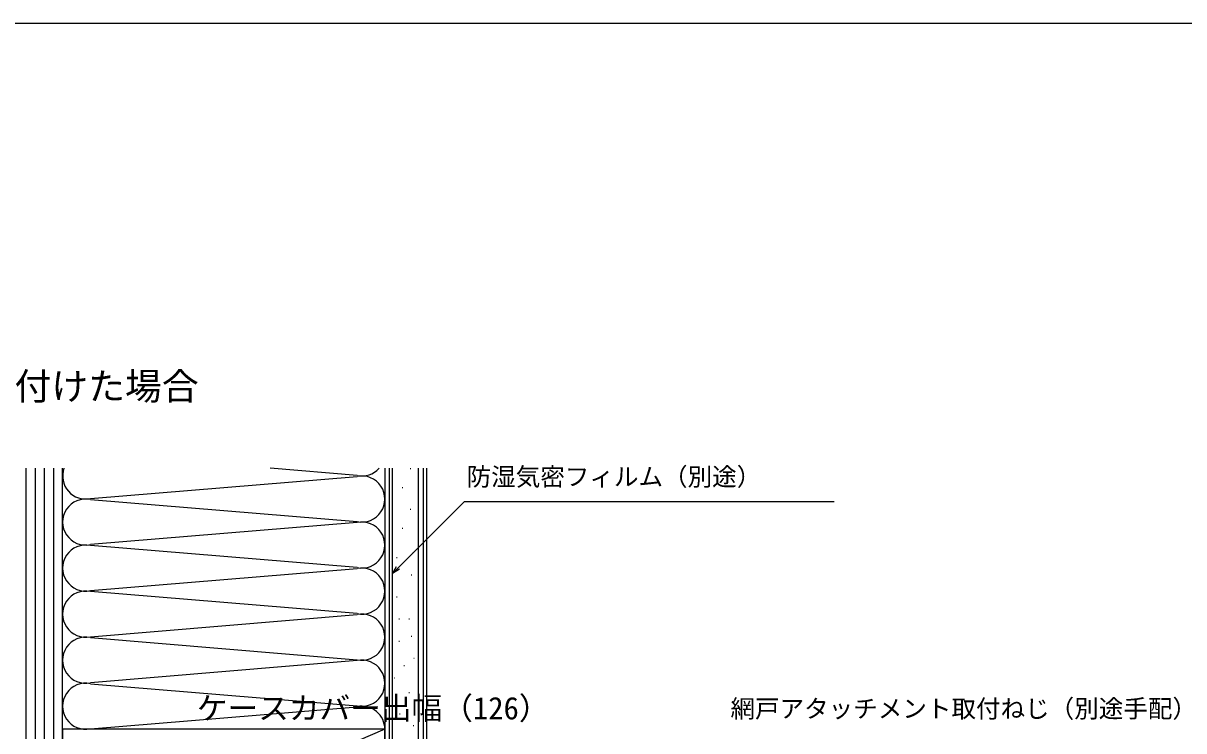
# Model space of a CAD drawing. Units: millimetres, scale not verified. Extents: x -525 to 525, y -783 to 777.
# Drawn here: x -290.9 to 87.3, y 516.9 to 747.4 of the extents above; entities that cross this region are included whole.
import ezdxf
from ezdxf.enums import TextEntityAlignment as Align

# ---------------------------------------------------------------- set-up
doc = ezdxf.new("R2010")
doc.units = ezdxf.units.MM
doc.header["$LTSCALE"] = 4
for name, color, linetype in [('0-1_USER1', 3, 'Continuous'), ('0-7_YKK_D', 6, 'Continuous'), ('0-8_YKK_ZWAK', 7, 'Continuous'), ('0-9_YSS_K', 3, 'Continuous'), ('0-A_YSS_KE', 3, 'Continuous')]:
    doc.layers.add(name, color=color, linetype=linetype)
doc.styles.add('ＭＳ ゴシック', font='')
doc.styles.get('ＭＳ ゴシック').set_extended_font_data('MS Gothic')

msp = doc.modelspace()

# ---------------------------------------------------------------- linework, layer by layer
at = {"layer": '0-7_YKK_D'}
for points in [[(-170.5, 568.182), (-168.697, 569.985), (-147.037, 591.645), (-26.586, 591.645)], [(-168.214, 569.502), (-170.5, 568.182), (-169.18, 570.468)]]:
    msp.add_lwpolyline(points, dxfattribs=at)
at = {"layer": '0-8_YKK_ZWAK'}
msp.add_line((-525, 747.4), (525, 747.4), dxfattribs=at)
at = {"layer": '0-9_YSS_K'}
for p, q in [((-290, 602.4), (-290, 472.4)), ((-287, 602.4), (-287, 472.4)), ((-284, 602.4), (-284, 472.4)), ((-281, 602.4), (-281, 472.4)), ((-278, 517.4), (-278, 602.4)), ((-278, 472.4), (-278, 602.4)), ((-182.032, 600.058), (-210.373, 602.4)), ((-171.5, 450.9), (-171.5, 602.4)), ((-164.765, 602.372), (-164.565, 602.372)), ((-162, 450.9), (-162, 602.4)), ((-159.5, 602.4), (-159.5, 449.9)), ((-268.968, 592.558), (-182.032, 599.742)), ((-167.36, 596.144), (-167.16, 596.144)), ((-268.968, 592.242), (-182.032, 585.058)), ((-164.765, 589.11), (-164.565, 589.11)), ((-182.032, 584.742), (-268.968, 577.558)), ((-167.36, 582.883), (-167.16, 582.883)), ((-173, 581.123), (-173, 517.4)), ((-182.032, 570.058), (-268.968, 577.242)), ((-169.219, 573.349), (-169.019, 573.349)), ((-164.083, 574.773), (-163.883, 574.773)), ((-268.968, 562.558), (-182.032, 569.742)), ((-164.417, 567.747), (-164.217, 567.747)), ((-182.032, 555.058), (-268.968, 562.242)), ((-169.219, 560.544), (-169.019, 560.544)), ((-268.968, 547.558), (-182.032, 554.742)), ((-168.418, 553.341), (-168.218, 553.341)), ((-165.217, 553.341), (-165.017, 553.341)), ((-268.968, 547.242), (-182.032, 540.058)), ((-168.418, 546.139), (-168.218, 546.139)), ((-164.417, 547.739), (-164.217, 547.739)), ((-290, 543.4), (-290, 498.4)), ((-182.032, 539.742), (-268.968, 532.558)), ((-166.818, 538.135), (-166.618, 538.135)), ((-163.616, 540.536), (-163.416, 540.536)), ((-170.019, 534.134), (-169.819, 534.134)), ((-268.968, 532.242), (-182.032, 525.058)), ((-165.217, 529.332), (-165.017, 529.332)), ((-268.968, 517.558), (-182.032, 524.742)), ((-168.277, 522.401), (-168.077, 522.401)), ((-163.801, 518.671), (-163.601, 518.671)), ((-173, 517.4), (-278, 472.4))]:
    msp.add_line(p, q, dxfattribs=at)
for centre, start, end in [((-270.5, 599.9), 160.52885, 281.78353), ((-180.5, 607.4), 258.21646, 318.18959), ((-180.5, 592.4), 258.21646, 101.78354), ((-270.5, 584.9), 78.21649, 281.78353), ((-180.5, 577.4), 258.21646, 101.78354), ((-270.5, 569.9), 78.21648, 281.78353), ((-180.5, 562.4), 258.21646, 101.78354), ((-270.5, 554.9), 78.21649, 281.78353), ((-180.5, 547.4), 258.21646, 101.78354), ((-270.5, 539.9), 78.21649, 281.78353), ((-180.5, 532.4), 258.21646, 101.78354), ((-270.5, 524.9), 78.21649, 281.78353), ((-180.5, 517.4), 0, 101.78354)]:
    msp.add_arc(centre, 7.5, start, end, dxfattribs=at)
at = {"layer": '0-A_YSS_KE'}
for p, q in [((-173, 602.4), (-173, 450.9)), ((-170.5, 471.4), (-170.5, 602.4))]:
    msp.add_line(p, q, dxfattribs=at)
msp.add_lwpolyline([(-160.5, 602.4), (-160.5, 450.9), (-173, 450.9)], dxfattribs=at)
msp.add_lwpolyline([(-278, 517.4), (-278, 472.4), (-173, 472.4), (-173, 517.4)], close=True, dxfattribs=at)

# ---------------------------------------------------------------- texts
at = {"layer": '0-1_USER1', "style": 'ＭＳ ゴシック'}
msp.add_text('●上げ下げロール網戸 XMWを取付けた場合', height=8.798, dxfattribs=at).set_placement((-461.636, 622.105), align=Align.BOTTOM_LEFT)
at = {"layer": '0-7_YKK_D', "style": 'ＭＳ ゴシック'}
for s, height, p in [('防湿気密フィルム（別途）', 5.865, (-146.372, 594.979)), ('ケースカバー出幅（126）', 7.331, (-234.301, 518.412)), ('網戸アタッチメント取付ねじ（別途手配）', 5.865, (-60.408, 519.426))]:
    msp.add_text(s, height=height, dxfattribs=at).set_placement(p, align=Align.BOTTOM_LEFT)

doc.saveas('drawing.dxf')
